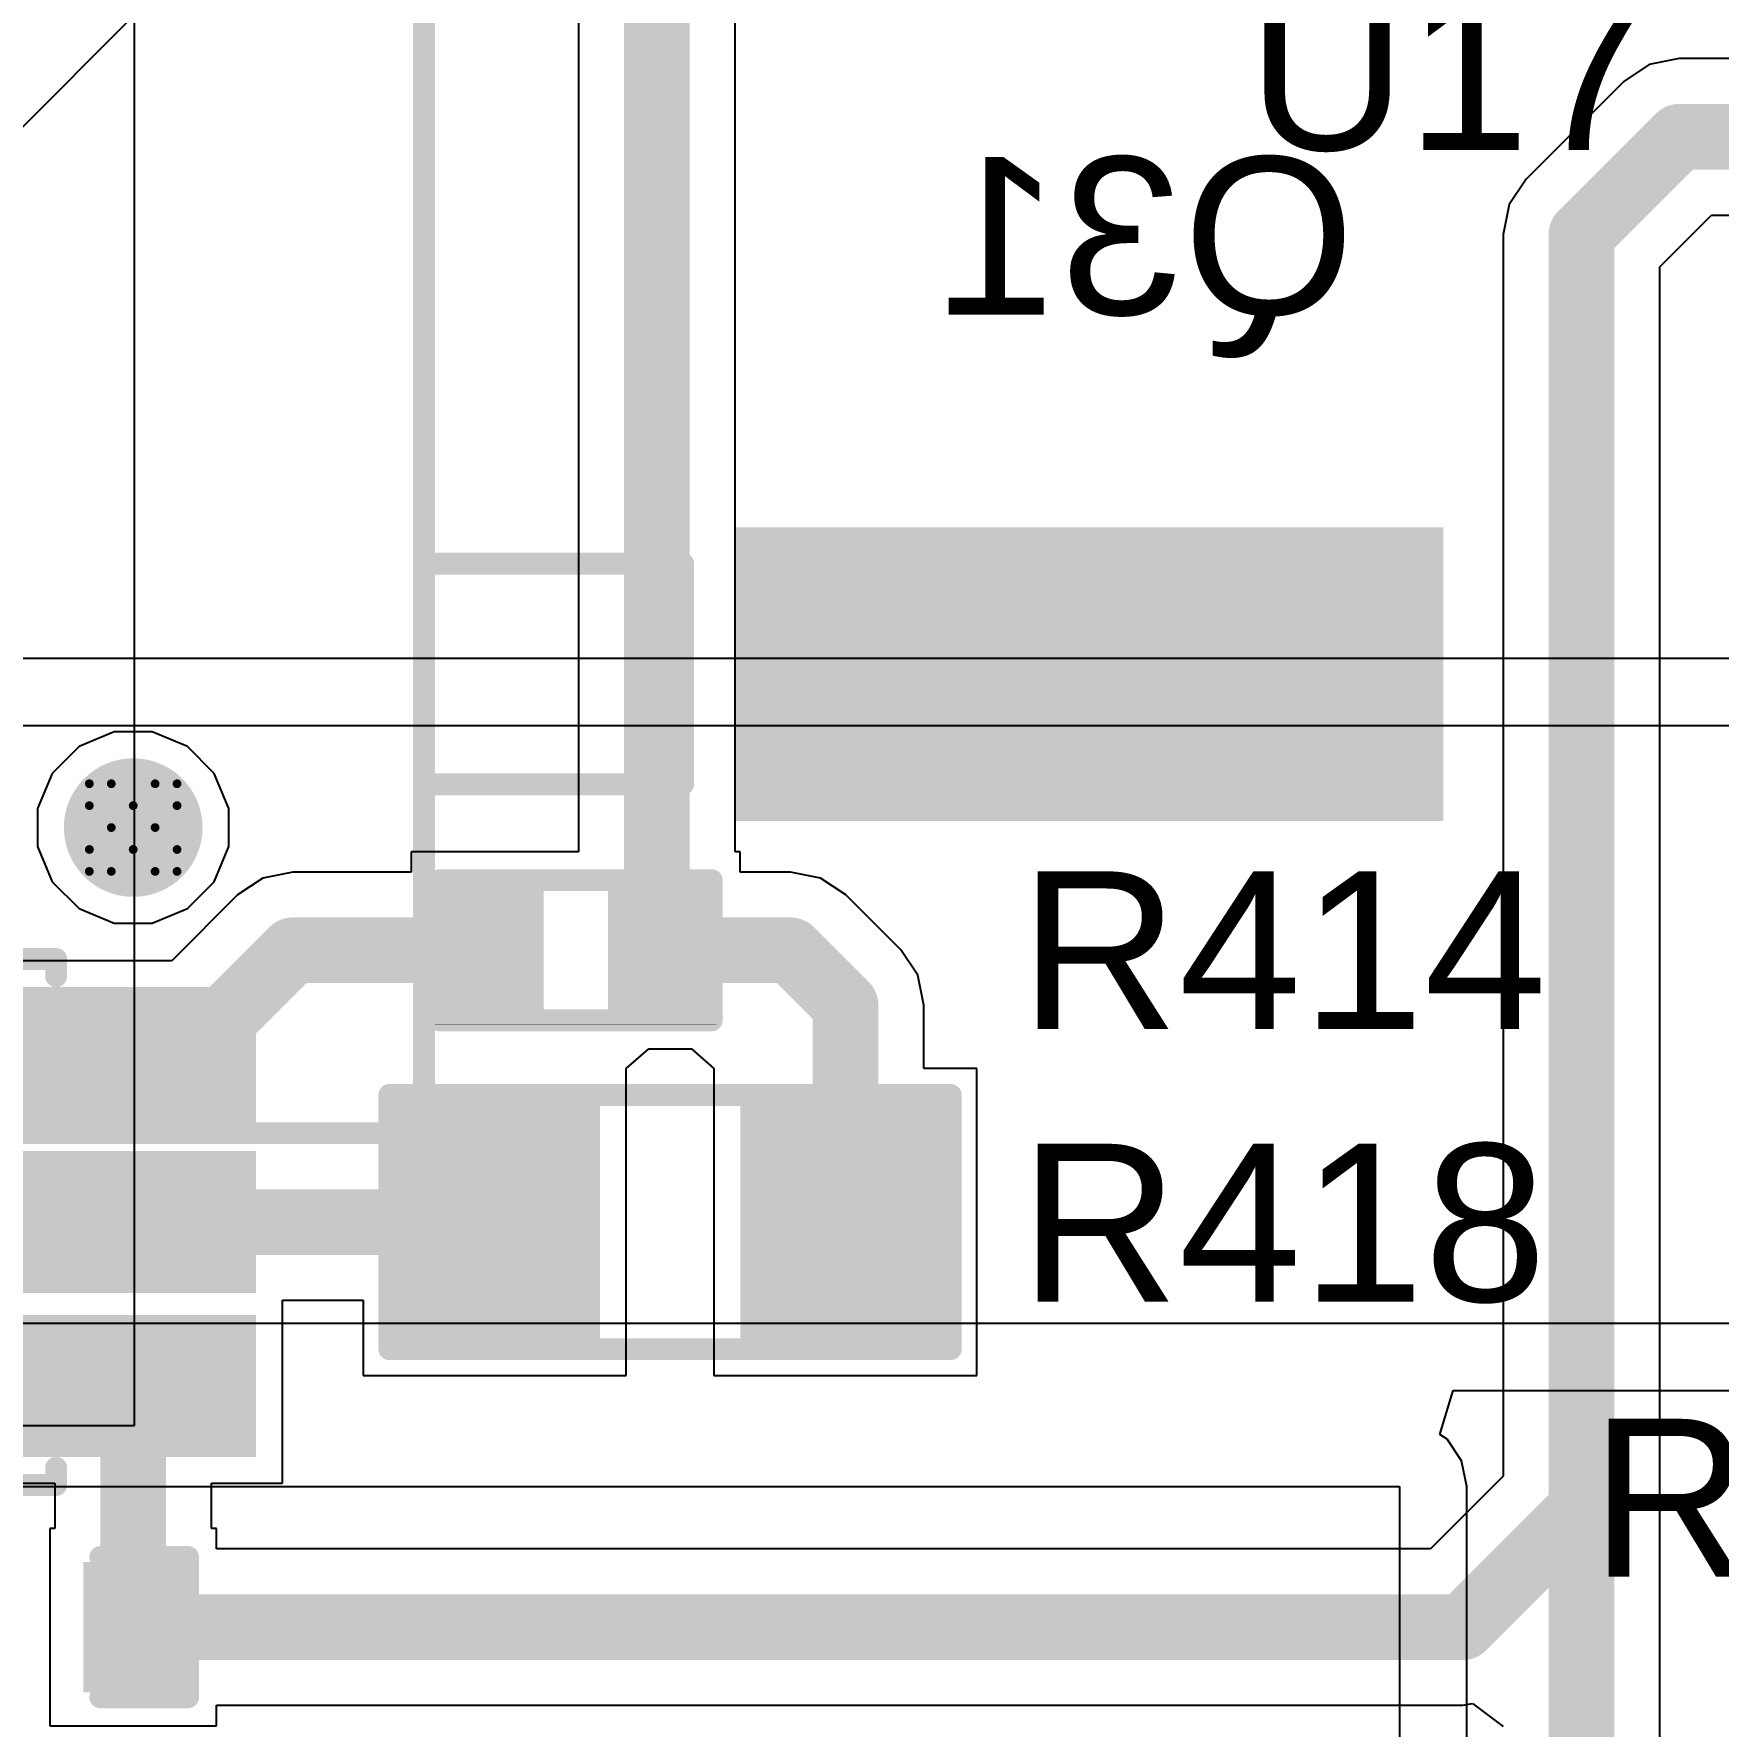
# Model space of a CAD drawing. Header units: inches. Extents: x 0 to 5379, y 0 to 5429.
# Drawn here: x 206.43 to 216.19, y 204.81 to 214.62 of the extents above; entities that cross this region are included whole.
import ezdxf

# ---------------------------------------------------------------- set-up
doc = ezdxf.new("R2010")
doc.units = ezdxf.units.IN
for name, color, linetype in [('Bottom Layer', 5, 'Continuous'), ('Bottom Overlay', 54, 'Continuous'), ('Bottom Paste', 16, 'Continuous'), ('Bottom Solder', 6, 'Continuous'), ('Drill Drawing', 1, 'Continuous'), ('GND01', 16, 'Continuous'), ('GND02', 76, 'Continuous'), ('PWR', 156, 'Continuous'), ('SIG 01', 90, 'Continuous'), ('Top Layer', 1, 'Continuous'), ('Top Overlay', 2, 'Continuous'), ('Top Paste', 8, 'Continuous'), ('Top Solder', 216, 'Continuous'), ('Via Holes', 16, 'Continuous')]:
    doc.layers.add(name, color=color, linetype=linetype)
doc.styles.add('Arial', font='', dxfattribs={"height": 0.2})
doc.styles.get('Arial').set_extended_font_data('Arial')

# ---------------------------------------------------------------- blocks, each defined once
blk = doc.blocks.new('R___0805_353')
at = {"layer": 'Top Layer'}
for points in [[(-1.524, 0.635), (-0.508, 0.635), (-0.508, -0.635), (-1.524, -0.635)], [(0.508, 0.635), (1.524, 0.635), (1.524, -0.635), (0.508, -0.635)]]:
    blk.add_hatch(color=1, dxfattribs=at).paths.add_polyline_path(points)
at = {"layer": 'Top Paste'}
for points in [[(-1.524, 0.635), (-0.508, 0.635), (-0.508, -0.635), (-1.524, -0.635)], [(0.508, 0.635), (1.524, 0.635), (1.524, -0.635), (0.508, -0.635)]]:
    blk.add_hatch(color=8, dxfattribs=at).paths.add_polyline_path(points)
at = {"layer": 'Top Solder'}
for points in [[(-1.6256, 0.7366), (-0.4064, 0.7366), (-0.4064, -0.7366), (-1.6256, -0.7366)], [(0.4064, 0.7366), (1.6256, 0.7366), (1.6256, -0.7366), (0.4064, -0.7366)]]:
    blk.add_hatch(color=216, dxfattribs=at).paths.add_polyline_path(points)
at = {"layer": 'Top Overlay'}
for points in [[(-1.6256, 0.7366, 0.127, 0.127, 0), (1.6256, 0.7366, 0.127, 0.127, 0)], [(-1.6256, -0.7366, 0.127, 0.127, 0), (-1.6256, 0.7366, 0.127, 0.127, 0)], [(1.6256, -0.7366, 0.127, 0.127, 0), (1.6256, 0.7366, 0.127, 0.127, 0)], [(-1.6256, -0.7366, 0.127, 0.127, 0), (1.6256, -0.7366, 0.127, 0.127, 0)]]:
    blk.add_lwpolyline(points, format="xyseb", dxfattribs=at)
for points in [[(-1.65735, 0.7366, 0.0635, 0.0635, 1), (-1.59385, 0.7366, 0.0635, 0.0635, 1)], [(-1.65735, 0.7366, 0.0635, 0.0635, 1), (-1.59385, 0.7366, 0.0635, 0.0635, 1)], [(1.59385, 0.7366, 0.0635, 0.0635, 1), (1.65735, 0.7366, 0.0635, 0.0635, 1)], [(1.59385, 0.7366, 0.0635, 0.0635, 1), (1.65735, 0.7366, 0.0635, 0.0635, 1)], [(-1.65735, -0.7366, 0.0635, 0.0635, 1), (-1.59385, -0.7366, 0.0635, 0.0635, 1)], [(-1.65735, -0.7366, 0.0635, 0.0635, 1), (-1.59385, -0.7366, 0.0635, 0.0635, 1)], [(1.59385, -0.7366, 0.0635, 0.0635, 1), (1.65735, -0.7366, 0.0635, 0.0635, 1)], [(1.59385, -0.7366, 0.0635, 0.0635, 1), (1.65735, -0.7366, 0.0635, 0.0635, 1)]]:
    blk.add_lwpolyline(points, format="xyseb", close=True, dxfattribs=at)
blk = doc.blocks.new('R___0402_357')
at = {"layer": 'Top Layer'}
for points in [[(-0.6985, -0.3175), (-0.6985, 0.3175), (-0.2413, 0.3175), (-0.2413, -0.3175)], [(0.2413, -0.3175), (0.2413, 0.3175), (0.6985, 0.3175), (0.6985, -0.3175)]]:
    blk.add_hatch(color=1, dxfattribs=at).paths.add_polyline_path(points)
at = {"layer": 'Top Paste'}
for points in [[(-0.6985, -0.3175), (-0.6985, 0.3175), (-0.2413, 0.3175), (-0.2413, -0.3175)], [(0.2413, -0.3175), (0.2413, 0.3175), (0.6985, 0.3175), (0.6985, -0.3175)]]:
    blk.add_hatch(color=8, dxfattribs=at).paths.add_polyline_path(points)
at = {"layer": 'Top Solder'}
for points in [[(-0.7535, -0.3725), (-0.7535, 0.3725), (-0.1863, 0.3725), (-0.1863, -0.3725)], [(0.1863, -0.3725), (0.1863, 0.3725), (0.7535, 0.3725), (0.7535, -0.3725)]]:
    blk.add_hatch(color=216, dxfattribs=at).paths.add_polyline_path(points)
at = {"layer": 'Top Overlay'}
for points in [[(-0.7874, 0.4064, 0.127, 0.127, 0), (0.7874, 0.4064, 0.127, 0.127, 0)], [(-0.7874, -0.4064, 0.127, 0.127, 0), (-0.7874, 0.4064, 0.127, 0.127, 0)], [(0.7874, -0.4064, 0.127, 0.127, 0), (0.7874, 0.4064, 0.127, 0.127, 0)], [(-0.7874, -0.4064, 0.127, 0.127, 0), (0.7874, -0.4064, 0.127, 0.127, 0)], [(-0.8128, -0.4318, 0.00323, 0.00323, 0), (0.8128, -0.4318, 0.00323, 0.00323, 0)]]:
    blk.add_lwpolyline(points, format="xyseb", dxfattribs=at)
for points in [[(-0.8191, 0.4064, 0.0635, 0.0635, 1), (-0.7556, 0.4064, 0.0635, 0.0635, 1)], [(-0.8191, 0.4064, 0.0635, 0.0635, 1), (-0.7556, 0.4064, 0.0635, 0.0635, 1)], [(0.7556, 0.4064, 0.0635, 0.0635, 1), (0.8191, 0.4064, 0.0635, 0.0635, 1)], [(0.7556, 0.4064, 0.0635, 0.0635, 1), (0.8191, 0.4064, 0.0635, 0.0635, 1)], [(-0.8191, -0.4064, 0.0635, 0.0635, 1), (-0.7556, -0.4064, 0.0635, 0.0635, 1)], [(-0.8191, -0.4064, 0.0635, 0.0635, 1), (-0.7556, -0.4064, 0.0635, 0.0635, 1)], [(0.7556, -0.4064, 0.0635, 0.0635, 1), (0.8191, -0.4064, 0.0635, 0.0635, 1)], [(0.7556, -0.4064, 0.0635, 0.0635, 1), (0.8191, -0.4064, 0.0635, 0.0635, 1)], [(-0.8136, -0.4318, 0.00161, 0.00161, 1), (-0.812, -0.4318, 0.00161, 0.00161, 1)], [(0.812, -0.4318, 0.00161, 0.00161, 1), (0.8136, -0.4318, 0.00161, 0.00161, 1)]]:
    blk.add_lwpolyline(points, format="xyseb", close=True, dxfattribs=at)
blk = doc.blocks.new('SOT_23_6_743')
at = {"layer": 'Top Layer'}
for points in [[(-1.92, 1.26), (-0.7, 1.26), (-0.7, 0.64), (-1.92, 0.64)], [(0.7, 1.26), (1.92, 1.26), (1.92, 0.64), (0.7, 0.64)], [(-1.92, 0.31), (-0.7, 0.31), (-0.7, -0.31), (-1.92, -0.31)], [(0.7, 0.31), (1.92, 0.31), (1.92, -0.31), (0.7, -0.31)], [(-1.92, -0.64), (-0.7, -0.64), (-0.7, -1.26), (-1.92, -1.26)], [(0.7, -0.64), (1.92, -0.64), (1.92, -1.26), (0.7, -1.26)]]:
    blk.add_hatch(color=1, dxfattribs=at).paths.add_polyline_path(points)
at = {"layer": 'Top Paste'}
for points in [[(-1.92, 1.26), (-0.7, 1.26), (-0.7, 0.64), (-1.92, 0.64)], [(0.7, 1.26), (1.92, 1.26), (1.92, 0.64), (0.7, 0.64)], [(-1.92, 0.31), (-0.7, 0.31), (-0.7, -0.31), (-1.92, -0.31)], [(0.7, 0.31), (1.92, 0.31), (1.92, -0.31), (0.7, -0.31)], [(-1.92, -0.64), (-0.7, -0.64), (-0.7, -1.26), (-1.92, -1.26)], [(0.7, -0.64), (1.92, -0.64), (1.92, -1.26), (0.7, -1.26)]]:
    blk.add_hatch(color=8, dxfattribs=at).paths.add_polyline_path(points)
at = {"layer": 'Top Solder'}
for points in [[(-2.0216, 1.3616), (-0.5984, 1.3616), (-0.5984, 0.5384), (-2.0216, 0.5384)], [(0.5984, 1.3616), (2.0216, 1.3616), (2.0216, 0.5384), (0.5984, 0.5384)], [(-2.0216, 0.4116), (-0.5984, 0.4116), (-0.5984, -0.4116), (-2.0216, -0.4116)], [(0.5984, 0.4116), (2.0216, 0.4116), (2.0216, -0.4116), (0.5984, -0.4116)], [(-2.0216, -0.5384), (-0.5984, -0.5384), (-0.5984, -1.3616), (-2.0216, -1.3616)], [(0.5984, -0.5384), (2.0216, -0.5384), (2.0216, -1.3616), (0.5984, -1.3616)]]:
    blk.add_hatch(color=216, dxfattribs=at).paths.add_polyline_path(points)
at = {"layer": 'Top Overlay'}
for points in [[(-0.889, 1.524, 0.127, 0.127, 0), (0.8636, 1.524, 0.127, 0.127, 0)], [(-0.889, 1.424, 0.127, 0.127, 0), (-0.889, 1.524, 0.127, 0.127, 0)], [(0.8636, 1.424, 0.127, 0.127, 0), (0.8636, 1.524, 0.127, 0.127, 0)], [(-2.1844, 1.0922, 0.127, 0.127, 0), (-2.0574, 0.9652, 0.127, 0.127, 0)], [(-2.1844, 0.8382, 0.127, 0.127, 0), (-2.1844, 1.0922, 0.127, 0.127, 0)], [(-2.1844, 0.8382, 0.127, 0.127, 0), (-2.0574, 0.9652, 0.127, 0.127, 0)], [(-0.889, -1.524, 0.127, 0.127, 0), (-0.889, -1.424, 0.127, 0.127, 0)], [(0.8636, -1.524, 0.127, 0.127, 0), (0.8636, -1.424, 0.127, 0.127, 0)], [(-0.889, -1.524, 0.127, 0.127, 0), (0.8636, -1.524, 0.127, 0.127, 0)]]:
    blk.add_lwpolyline(points, format="xyseb", dxfattribs=at)
for points in [[(-0.9207, 1.524, 0.0635, 0.0635, 1), (-0.8572, 1.524, 0.0635, 0.0635, 1)], [(-0.9207, 1.524, 0.0635, 0.0635, 1), (-0.8572, 1.524, 0.0635, 0.0635, 1)], [(0.8318, 1.524, 0.0635, 0.0635, 1), (0.8953, 1.524, 0.0635, 0.0635, 1)], [(0.8318, 1.524, 0.0635, 0.0635, 1), (0.8953, 1.524, 0.0635, 0.0635, 1)], [(-0.9207, 1.424, 0.0635, 0.0635, 1), (-0.8572, 1.424, 0.0635, 0.0635, 1)], [(0.8318, 1.424, 0.0635, 0.0635, 1), (0.8953, 1.424, 0.0635, 0.0635, 1)], [(-2.2161, 1.0922, 0.0635, 0.0635, 1), (-2.1526, 1.0922, 0.0635, 0.0635, 1)], [(-2.2161, 1.0922, 0.0635, 0.0635, 1), (-2.1526, 1.0922, 0.0635, 0.0635, 1)], [(-2.0892, 0.9652, 0.0635, 0.0635, 1), (-2.0257, 0.9652, 0.0635, 0.0635, 1)], [(-2.0892, 0.9652, 0.0635, 0.0635, 1), (-2.0257, 0.9652, 0.0635, 0.0635, 1)], [(-2.2161, 0.8382, 0.0635, 0.0635, 1), (-2.1526, 0.8382, 0.0635, 0.0635, 1)], [(-2.2161, 0.8382, 0.0635, 0.0635, 1), (-2.1526, 0.8382, 0.0635, 0.0635, 1)], [(-0.9207, -1.424, 0.0635, 0.0635, 1), (-0.8572, -1.424, 0.0635, 0.0635, 1)], [(0.8318, -1.424, 0.0635, 0.0635, 1), (0.8953, -1.424, 0.0635, 0.0635, 1)], [(-0.9207, -1.524, 0.0635, 0.0635, 1), (-0.8572, -1.524, 0.0635, 0.0635, 1)], [(-0.9207, -1.524, 0.0635, 0.0635, 1), (-0.8572, -1.524, 0.0635, 0.0635, 1)], [(0.8318, -1.524, 0.0635, 0.0635, 1), (0.8953, -1.524, 0.0635, 0.0635, 1)], [(0.8318, -1.524, 0.0635, 0.0635, 1), (0.8953, -1.524, 0.0635, 0.0635, 1)]]:
    blk.add_lwpolyline(points, format="xyseb", close=True, dxfattribs=at)
blk = doc.blocks.new('H2PAK_2_B_744')
at = {"layer": 'Bottom Layer'}
blk.add_hatch(color=5, dxfattribs=at).paths.add_polyline_path([(1.74, 7.5783), (3.34, 7.5783), (3.34, 3.5783), (1.74, 3.5783)])
at = {"layer": 'Bottom Paste'}
blk.add_hatch(color=16, dxfattribs=at).paths.add_polyline_path([(1.74, 7.5783), (3.34, 7.5783), (3.34, 3.5783), (1.74, 3.5783)])
at = {"layer": 'Bottom Solder'}
blk.add_hatch(color=6, dxfattribs=at).paths.add_polyline_path([(1.6892, 7.6291), (3.3908, 7.6291), (3.3908, 3.5275), (1.6892, 3.5275)])
at = {"layer": 'Bottom Overlay'}
for points in [[(1.9, 1.7251, 0.127, 0.127, 0), (1.9, 3.2252, 0.127, 0.127, 0)], [(3.1779, 3.2252, 0.127, 0.127, 0), (1.9, 3.2252, 0.127, 0.127, 0)], [(3.1779, 1.7251, 0.127, 0.127, 0), (3.1779, 3.2252, 0.127, 0.127, 0)], [(5.2, 1.7251, 0.127, 0.127, 0), (-5.1, 1.7251, 0.127, 0.127, 0)], [(1.9587, 1.7251, 0.127, 0.127, 0), (1.9, 1.7251, 0.127, 0.127, 0)], [(5.2, -0.5782, 0.127, 0.127, 0), (5.2, 1.7251, 0.127, 0.127, 0)]]:
    blk.add_lwpolyline(points, format="xyseb", dxfattribs=at)
for points in [[(1.8682, 3.2252, 0.0635, 0.0635, 1), (1.9317, 3.2252, 0.0635, 0.0635, 1)], [(1.8682, 3.2252, 0.0635, 0.0635, 1), (1.9317, 3.2252, 0.0635, 0.0635, 1)], [(3.1462, 3.2252, 0.0635, 0.0635, 1), (3.2097, 3.2252, 0.0635, 0.0635, 1)], [(3.1462, 3.2252, 0.0635, 0.0635, 1), (3.2097, 3.2252, 0.0635, 0.0635, 1)], [(1.8682, 1.7251, 0.0635, 0.0635, 1), (1.9317, 1.7251, 0.0635, 0.0635, 1)], [(1.8682, 1.7251, 0.0635, 0.0635, 1), (1.9317, 1.7251, 0.0635, 0.0635, 1)], [(1.927, 1.7251, 0.0635, 0.0635, 1), (1.9905, 1.7251, 0.0635, 0.0635, 1)], [(3.1462, 1.7251, 0.0635, 0.0635, 1), (3.2097, 1.7251, 0.0635, 0.0635, 1)], [(5.1683, 1.7251, 0.0635, 0.0635, 1), (5.2318, 1.7251, 0.0635, 0.0635, 1)], [(5.1683, 1.7251, 0.0635, 0.0635, 1), (5.2318, 1.7251, 0.0635, 0.0635, 1)], [(5.1683, -0.5782, 0.0635, 0.0635, 1), (5.2318, -0.5782, 0.0635, 0.0635, 1)]]:
    blk.add_lwpolyline(points, format="xyseb", close=True, dxfattribs=at)
blk = doc.blocks.new('C___0402_968')
at = {"layer": 'Top Layer'}
for points in [[(-0.6985, -0.3175), (-0.6985, 0.3175), (-0.2413, 0.3175), (-0.2413, -0.3175)], [(0.2413, -0.3175), (0.2413, 0.3175), (0.6985, 0.3175), (0.6985, -0.3175)]]:
    blk.add_hatch(color=1, dxfattribs=at).paths.add_polyline_path(points)
at = {"layer": 'Top Paste'}
for points in [[(-0.6985, -0.3175), (-0.6985, 0.3175), (-0.2413, 0.3175), (-0.2413, -0.3175)], [(0.2413, -0.3175), (0.2413, 0.3175), (0.6985, 0.3175), (0.6985, -0.3175)]]:
    blk.add_hatch(color=8, dxfattribs=at).paths.add_polyline_path(points)
at = {"layer": 'Top Solder'}
for points in [[(-0.7585, -0.3775), (-0.7585, 0.3775), (-0.1813, 0.3775), (-0.1813, -0.3775)], [(0.1813, -0.3775), (0.1813, 0.3775), (0.7585, 0.3775), (0.7585, -0.3775)]]:
    blk.add_hatch(color=216, dxfattribs=at).paths.add_polyline_path(points)
at = {"layer": 'Top Overlay'}
for points in [[(-0.7874, -0.4064, 0.127, 0.127, 0), (-0.7874, 0.4064, 0.127, 0.127, 0)], [(-0.7874, 0.4064, 0.127, 0.127, 0), (-0.2794, 0.4064, 0.127, 0.127, 0)], [(0.2794, 0.4064, 0.127, 0.127, 0), (0.7874, 0.4064, 0.127, 0.127, 0)], [(0.7874, -0.4064, 0.127, 0.127, 0), (0.7874, 0.4064, 0.127, 0.127, 0)], [(-0.7874, -0.4064, 0.127, 0.127, 0), (-0.2794, -0.4064, 0.127, 0.127, 0)], [(0.2794, -0.4064, 0.127, 0.127, 0), (0.7874, -0.4064, 0.127, 0.127, 0)]]:
    blk.add_lwpolyline(points, format="xyseb", dxfattribs=at)
for points in [[(-0.8191, 0.4064, 0.0635, 0.0635, 1), (-0.7556, 0.4064, 0.0635, 0.0635, 1)], [(-0.8191, 0.4064, 0.0635, 0.0635, 1), (-0.7556, 0.4064, 0.0635, 0.0635, 1)], [(-0.3111, 0.4064, 0.0635, 0.0635, 1), (-0.2477, 0.4064, 0.0635, 0.0635, 1)], [(0.2477, 0.4064, 0.0635, 0.0635, 1), (0.3111, 0.4064, 0.0635, 0.0635, 1)], [(0.7556, 0.4064, 0.0635, 0.0635, 1), (0.8191, 0.4064, 0.0635, 0.0635, 1)], [(0.7556, 0.4064, 0.0635, 0.0635, 1), (0.8191, 0.4064, 0.0635, 0.0635, 1)], [(-0.8191, -0.4064, 0.0635, 0.0635, 1), (-0.7556, -0.4064, 0.0635, 0.0635, 1)], [(-0.8191, -0.4064, 0.0635, 0.0635, 1), (-0.7556, -0.4064, 0.0635, 0.0635, 1)], [(-0.3111, -0.4064, 0.0635, 0.0635, 1), (-0.2477, -0.4064, 0.0635, 0.0635, 1)], [(0.2477, -0.4064, 0.0635, 0.0635, 1), (0.3111, -0.4064, 0.0635, 0.0635, 1)], [(0.7556, -0.4064, 0.0635, 0.0635, 1), (0.8191, -0.4064, 0.0635, 0.0635, 1)], [(0.7556, -0.4064, 0.0635, 0.0635, 1), (0.8191, -0.4064, 0.0635, 0.0635, 1)]]:
    blk.add_lwpolyline(points, format="xyseb", close=True, dxfattribs=at)

msp = doc.modelspace()

# ---------------------------------------------------------------- hatches: boundary and pattern name
at = {"layer": 'Bottom Layer'}
h = msp.add_hatch(color=5, dxfattribs=at)
edge = h.paths.add_edge_path()
edge.add_arc((207.0077, 210.0178), 0.3, 0, 360)
at = {"layer": 'Bottom Solder'}
h = msp.add_hatch(color=6, dxfattribs=at)
edge = h.paths.add_edge_path()
edge.add_arc((207.0077, 210.0178), 0.4016, 0, 360)
at = {"layer": 'GND01'}
h = msp.add_hatch(color=16, dxfattribs=at)
edge = h.paths.add_edge_path()
edge.add_arc((207.0077, 210.0178), 0.3, 0, 360)
at = {"layer": 'GND02'}
h = msp.add_hatch(color=76, dxfattribs=at)
edge = h.paths.add_edge_path()
edge.add_arc((207.0077, 210.0178), 0.3, 0, 360)
at = {"layer": 'PWR'}
h = msp.add_hatch(color=156, dxfattribs=at)
edge = h.paths.add_edge_path()
edge.add_arc((207.0077, 210.0178), 0.3, 0, 360)
at = {"layer": 'SIG 01'}
h = msp.add_hatch(color=90, dxfattribs=at)
edge = h.paths.add_edge_path()
edge.add_arc((207.0077, 210.0178), 0.3, 0, 360)
at = {"layer": 'Top Layer'}
h = msp.add_hatch(color=1, dxfattribs=at)
edge = h.paths.add_edge_path()
edge.add_arc((207.0077, 210.0178), 0.3, 0, 360)
at = {"layer": 'Top Solder'}
h = msp.add_hatch(color=216, dxfattribs=at)
edge = h.paths.add_edge_path()
edge.add_arc((207.0077, 210.0178), 0.4016, 0, 360)
at = {"layer": 'Via Holes'}
h = msp.add_hatch(color=7, dxfattribs=at)
edge = h.paths.add_edge_path()
edge.add_arc((207.0077, 210.0178), 0.15, 0, 360)

# ---------------------------------------------------------------- linework, layer by layer
at = {"layer": 'Bottom Layer'}
for p, q in [((207.0143, 206.5522), (207.0143, 219.6116)), ((207.0143, 206.5522), (207.0143, 219.6116)), ((206.1393, 206.5522), (207.0143, 206.5522)), ((206.1393, 206.5522), (207.0143, 206.5522))]:
    msp.add_line(p, q, dxfattribs=at)
at = {"layer": 'Bottom Solder'}
msp.add_line((6.2448, 12.3193), (5379.2085, 5429.2085), dxfattribs=at)
at = {"layer": 'Drill Drawing'}
for points in [[(206.7537, 210.1448, 0.0508, 0.0508, 0), (206.7537, 210.2718, 0.0508, 0.0508, 0)], [(206.7537, 210.2718, 0.0508, 0.0508, 0), (206.8807, 210.2718, 0.0508, 0.0508, 0)], [(206.8807, 210.2718, 0.0508, 0.0508, 0), (207.0077, 210.1448, 0.0508, 0.0508, 0)], [(207.0077, 210.1448, 0.0508, 0.0508, 0), (207.1347, 210.2718, 0.0508, 0.0508, 0)], [(207.1347, 210.2718, 0.0508, 0.0508, 0), (207.2617, 210.2718, 0.0508, 0.0508, 0)], [(207.2617, 210.1448, 0.0508, 0.0508, 0), (207.2617, 210.2718, 0.0508, 0.0508, 0)], [(206.7537, 210.1448, 0.0508, 0.0508, 0), (206.8807, 210.0178, 0.0508, 0.0508, 0)], [(207.1347, 210.0178, 0.0508, 0.0508, 0), (207.2617, 210.1448, 0.0508, 0.0508, 0)], [(206.7537, 209.8908, 0.0508, 0.0508, 0), (206.8807, 210.0178, 0.0508, 0.0508, 0)], [(207.1347, 210.0178, 0.0508, 0.0508, 0), (207.2617, 209.8908, 0.0508, 0.0508, 0)], [(206.7537, 209.7638, 0.0508, 0.0508, 0), (206.7537, 209.8908, 0.0508, 0.0508, 0)], [(206.8807, 209.7638, 0.0508, 0.0508, 0), (207.0077, 209.8908, 0.0508, 0.0508, 0)], [(207.0077, 209.8908, 0.0508, 0.0508, 0), (207.1347, 209.7638, 0.0508, 0.0508, 0)], [(207.2617, 209.7638, 0.0508, 0.0508, 0), (207.2617, 209.8908, 0.0508, 0.0508, 0)], [(206.7537, 209.7638, 0.0508, 0.0508, 0), (206.8807, 209.7638, 0.0508, 0.0508, 0)], [(207.1347, 209.7638, 0.0508, 0.0508, 0), (207.2617, 209.7638, 0.0508, 0.0508, 0)]]:
    msp.add_lwpolyline(points, format="xyseb", dxfattribs=at)
for points in [[(206.741, 210.2718, 0.0254, 0.0254, 1), (206.7664, 210.2718, 0.0254, 0.0254, 1)], [(206.741, 210.2718, 0.0254, 0.0254, 1), (206.7664, 210.2718, 0.0254, 0.0254, 1)], [(206.868, 210.2718, 0.0254, 0.0254, 1), (206.8934, 210.2718, 0.0254, 0.0254, 1)], [(206.868, 210.2718, 0.0254, 0.0254, 1), (206.8934, 210.2718, 0.0254, 0.0254, 1)], [(207.122, 210.2718, 0.0254, 0.0254, 1), (207.1474, 210.2718, 0.0254, 0.0254, 1)], [(207.122, 210.2718, 0.0254, 0.0254, 1), (207.1474, 210.2718, 0.0254, 0.0254, 1)], [(207.249, 210.2718, 0.0254, 0.0254, 1), (207.2744, 210.2718, 0.0254, 0.0254, 1)], [(207.249, 210.2718, 0.0254, 0.0254, 1), (207.2744, 210.2718, 0.0254, 0.0254, 1)], [(206.741, 210.1448, 0.0254, 0.0254, 1), (206.7664, 210.1448, 0.0254, 0.0254, 1)], [(206.741, 210.1448, 0.0254, 0.0254, 1), (206.7664, 210.1448, 0.0254, 0.0254, 1)], [(206.995, 210.1448, 0.0254, 0.0254, 1), (207.0204, 210.1448, 0.0254, 0.0254, 1)], [(206.995, 210.1448, 0.0254, 0.0254, 1), (207.0204, 210.1448, 0.0254, 0.0254, 1)], [(207.249, 210.1448, 0.0254, 0.0254, 1), (207.2744, 210.1448, 0.0254, 0.0254, 1)], [(207.249, 210.1448, 0.0254, 0.0254, 1), (207.2744, 210.1448, 0.0254, 0.0254, 1)], [(206.868, 210.0178, 0.0254, 0.0254, 1), (206.8934, 210.0178, 0.0254, 0.0254, 1)], [(206.868, 210.0178, 0.0254, 0.0254, 1), (206.8934, 210.0178, 0.0254, 0.0254, 1)], [(207.122, 210.0178, 0.0254, 0.0254, 1), (207.1474, 210.0178, 0.0254, 0.0254, 1)], [(207.122, 210.0178, 0.0254, 0.0254, 1), (207.1474, 210.0178, 0.0254, 0.0254, 1)], [(206.741, 209.8908, 0.0254, 0.0254, 1), (206.7664, 209.8908, 0.0254, 0.0254, 1)], [(206.741, 209.8908, 0.0254, 0.0254, 1), (206.7664, 209.8908, 0.0254, 0.0254, 1)], [(206.995, 209.8908, 0.0254, 0.0254, 1), (207.0204, 209.8908, 0.0254, 0.0254, 1)], [(206.995, 209.8908, 0.0254, 0.0254, 1), (207.0204, 209.8908, 0.0254, 0.0254, 1)], [(207.249, 209.8908, 0.0254, 0.0254, 1), (207.2744, 209.8908, 0.0254, 0.0254, 1)], [(207.249, 209.8908, 0.0254, 0.0254, 1), (207.2744, 209.8908, 0.0254, 0.0254, 1)], [(206.741, 209.7638, 0.0254, 0.0254, 1), (206.7664, 209.7638, 0.0254, 0.0254, 1)], [(206.741, 209.7638, 0.0254, 0.0254, 1), (206.7664, 209.7638, 0.0254, 0.0254, 1)], [(206.868, 209.7638, 0.0254, 0.0254, 1), (206.8934, 209.7638, 0.0254, 0.0254, 1)], [(206.868, 209.7638, 0.0254, 0.0254, 1), (206.8934, 209.7638, 0.0254, 0.0254, 1)], [(207.122, 209.7638, 0.0254, 0.0254, 1), (207.1474, 209.7638, 0.0254, 0.0254, 1)], [(207.122, 209.7638, 0.0254, 0.0254, 1), (207.1474, 209.7638, 0.0254, 0.0254, 1)], [(207.249, 209.7638, 0.0254, 0.0254, 1), (207.2744, 209.7638, 0.0254, 0.0254, 1)], [(207.249, 209.7638, 0.0254, 0.0254, 1), (207.2744, 209.7638, 0.0254, 0.0254, 1)]]:
    msp.add_lwpolyline(points, format="xyseb", close=True, dxfattribs=at)
at = {"layer": 'PWR'}
for p, q in [((206.8975, 210.5718), (206.6939, 210.4875)), ((207.1179, 210.5718), (206.8975, 210.5718)), ((207.3215, 210.4875), (207.1179, 210.5718)), ((206.6939, 210.4875), (206.538, 210.3316)), ((207.4773, 210.3316), (207.3215, 210.4875)), ((206.538, 210.3316), (206.4537, 210.128)), ((207.5617, 210.128), (207.4773, 210.3316)), ((206.4537, 210.128), (206.4537, 209.9076)), ((207.5617, 209.9076), (207.5617, 210.128)), ((206.4537, 209.9076), (206.538, 209.704)), ((207.4773, 209.704), (207.5617, 209.9076)), ((206.538, 209.704), (206.6939, 209.5482)), ((207.3215, 209.5482), (207.4773, 209.704)), ((206.6939, 209.5482), (206.8975, 209.4638)), ((207.1179, 209.4638), (207.3215, 209.5482)), ((206.8975, 209.4638), (207.1179, 209.4638)), ((222.0234, 207.144), (206.1191, 207.144)), ((214.5765, 206.5015), (214.6535, 206.7555)), ((214.6535, 206.7555), (221.9591, 206.7555)), ((214.6181, 206.4737), (214.5765, 206.5015)), ((214.7023, 206.3477), (214.6181, 206.4737)), ((214.7319, 206.199), (214.7023, 206.3477)), ((178.2734, 206.199), (214.3434, 206.199)), ((214.3434, 206.199), (214.3434, 202.1894)), ((214.7319, 202.1894), (214.7319, 206.199))]:
    msp.add_line(p, q, dxfattribs=at)
at = {"layer": 'SIG 01'}
for p, q in [((226.06, 210.9978), (201.663, 210.9978)), ((202.0515, 210.6093), (225.6715, 210.6093))]:
    msp.add_line(p, q, dxfattribs=at)
at = {"layer": 'Top Layer'}
for p, q in [((209.5879, 217.631), (209.5879, 209.8781)), ((210.4943, 209.8781), (210.4943, 217.4433)), ((215.7891, 214.4391), (215.6421, 214.3409)), ((215.9626, 214.4736), (215.7891, 214.4391)), ((222.8847, 214.4736), (215.9626, 214.4736)), ((215.9626, 214.4736), (215.9626, 214.4736)), ((215.6421, 214.3409), (215.0762, 213.775)), ((215.6421, 214.3409), (215.6421, 214.3409)), ((215.0762, 213.775), (214.978, 213.6279)), ((214.978, 213.6279), (214.9435, 213.4545)), ((215.8499, 213.2668), (216.1503, 213.5672)), ((216.1503, 213.5672), (222.697, 213.5672)), ((214.9435, 213.4545), (214.9435, 206.2586)), ((215.8499, 206.0709), (215.8499, 213.2668)), ((209.5879, 209.8781), (208.6187, 209.8781)), ((208.6187, 209.8781), (208.6187, 209.7598)), ((210.5237, 209.8781), (210.4943, 209.8781)), ((210.5237, 209.7598), (210.5237, 209.8781)), ((207.759, 209.7253), (207.612, 209.6271)), ((207.9325, 209.7598), (207.759, 209.7253)), ((208.6187, 209.7598), (207.9325, 209.7598)), ((207.9325, 209.7598), (207.9325, 209.7598)), ((210.8158, 209.7598), (210.5237, 209.7598)), ((210.9892, 209.7253), (210.8158, 209.7598)), ((211.1362, 209.6271), (210.9892, 209.7253)), ((207.612, 209.6271), (207.2307, 209.2458)), ((211.4537, 209.3096), (211.1362, 209.6271)), ((211.552, 209.1626), (211.4537, 209.3096)), ((211.4537, 209.3096), (211.4537, 209.3096)), ((207.2307, 209.2458), (206.1437, 209.2458)), ((211.5865, 208.9891), (211.552, 209.1626)), ((211.5865, 208.6208), (211.5865, 208.9891)), ((211.5865, 208.9891), (211.5865, 208.9891)), ((209.8633, 208.6208), (209.9937, 208.7351)), ((209.9937, 208.7351), (210.2408, 208.7351)), ((210.2408, 208.7351), (210.3713, 208.6208)), ((209.8633, 206.8428), (209.8633, 208.6208)), ((210.3713, 208.6208), (210.3713, 206.8428)), ((211.8953, 208.6208), (211.5865, 208.6208)), ((211.8953, 206.8428), (211.8953, 208.6208)), ((207.8717, 206.2178), (207.8717, 207.2786)), ((207.8717, 207.2786), (208.3393, 207.2786)), ((208.3393, 207.2786), (208.3393, 206.8428)), ((208.3393, 206.8428), (209.8633, 206.8428)), ((210.3713, 206.8428), (211.8953, 206.8428)), ((214.9435, 206.2586), (214.5224, 205.8376)), ((206.1437, 206.2178), (206.5545, 206.2178)), ((206.5545, 206.2178), (206.5545, 205.9559)), ((207.4609, 205.9559), (207.4609, 206.2178)), ((207.4609, 206.2178), (207.8717, 206.2178)), ((215.8499, 200.092), (215.8499, 206.0709)), ((206.5545, 205.9559), (206.5251, 205.9559)), ((206.5251, 205.9559), (206.5251, 204.8129)), ((207.4903, 205.9559), (207.4609, 205.9559)), ((207.4903, 205.8376), (207.4903, 205.9559)), ((214.5224, 205.8376), (207.4903, 205.8376)), ((207.4903, 204.8129), (207.4903, 204.9312)), ((207.4903, 204.9312), (214.7102, 204.9312)), ((214.7102, 204.9312), (214.7657, 204.9422)), ((214.7657, 204.9422), (214.9435, 204.8081)), ((206.5251, 204.8129), (207.4903, 204.8129))]:
    msp.add_line(p, q, dxfattribs=at)
for points in [[(210.0411, 209.3066, 0.381, 0.381, 0), (210.0411, 217.631, 0.381, 0.381, 0)], [(215.3967, 213.4545, 0.381, 0.381, 0), (215.9626, 214.0204, 0.381, 0.381, 0)], [(215.9626, 214.0204, 0.381, 0.381, 0), (222.8847, 214.0204, 0.381, 0.381, 0)], [(215.3967, 206.0709, 0.381, 0.381, 0), (215.3967, 213.4545, 0.381, 0.381, 0)], [(207.3077, 208.6818, 0.381, 0.381, 0), (207.9325, 209.3066, 0.381, 0.381, 0)], [(207.9325, 209.3066, 0.381, 0.381, 0), (209.1013, 209.3066, 0.381, 0.381, 0)], [(210.0411, 209.3066, 0.381, 0.381, 0), (210.8158, 209.3066, 0.381, 0.381, 0)], [(210.8158, 209.3066, 0.381, 0.381, 0), (211.1333, 208.9891, 0.381, 0.381, 0)], [(211.1333, 207.7318, 0.381, 0.381, 0), (211.1333, 208.9891, 0.381, 0.381, 0)], [(207.0077, 208.6818, 0.381, 0.381, 0), (207.3077, 208.6818, 0.381, 0.381, 0)], [(207.0077, 207.7318, 0.381, 0.381, 0), (209.1013, 207.7318, 0.381, 0.381, 0)], [(207.0077, 205.3844, 0.381, 0.381, 0), (207.0077, 206.7818, 0.381, 0.381, 0)], [(214.7102, 205.3844, 0.381, 0.381, 0), (215.3967, 206.0709, 0.381, 0.381, 0)], [(215.3967, 199.7618, 0.381, 0.381, 0), (215.3967, 206.0709, 0.381, 0.381, 0)], [(207.0077, 205.3844, 0.381, 0.381, 0), (214.7102, 205.3844, 0.381, 0.381, 0)]]:
    msp.add_lwpolyline(points, format="xyseb", dxfattribs=at)
for points in [[(215.8673, 214.0204, 0.1905, 0.1905, 1), (216.0578, 214.0204, 0.1905, 0.1905, 1)], [(215.8673, 214.0204, 0.1905, 0.1905, 1), (216.0578, 214.0204, 0.1905, 0.1905, 1)], [(215.3014, 213.4545, 0.1905, 0.1905, 1), (215.4919, 213.4545, 0.1905, 0.1905, 1)], [(215.3014, 213.4545, 0.1905, 0.1905, 1), (215.4919, 213.4545, 0.1905, 0.1905, 1)], [(207.8372, 209.3066, 0.1905, 0.1905, 1), (208.0277, 209.3066, 0.1905, 0.1905, 1)], [(207.8372, 209.3066, 0.1905, 0.1905, 1), (208.0277, 209.3066, 0.1905, 0.1905, 1)], [(209.006, 209.3066, 0.1905, 0.1905, 1), (209.1965, 209.3066, 0.1905, 0.1905, 1)], [(209.9458, 209.3066, 0.1905, 0.1905, 1), (210.1363, 209.3066, 0.1905, 0.1905, 1)], [(209.9458, 209.3066, 0.1905, 0.1905, 1), (210.1363, 209.3066, 0.1905, 0.1905, 1)], [(210.7205, 209.3066, 0.1905, 0.1905, 1), (210.911, 209.3066, 0.1905, 0.1905, 1)], [(210.7205, 209.3066, 0.1905, 0.1905, 1), (210.911, 209.3066, 0.1905, 0.1905, 1)], [(211.038, 208.9891, 0.1905, 0.1905, 1), (211.2285, 208.9891, 0.1905, 0.1905, 1)], [(211.038, 208.9891, 0.1905, 0.1905, 1), (211.2285, 208.9891, 0.1905, 0.1905, 1)], [(206.9124, 208.6818, 0.1905, 0.1905, 1), (207.1029, 208.6818, 0.1905, 0.1905, 1)], [(207.2124, 208.6818, 0.1905, 0.1905, 1), (207.4029, 208.6818, 0.1905, 0.1905, 1)], [(207.2124, 208.6818, 0.1905, 0.1905, 1), (207.4029, 208.6818, 0.1905, 0.1905, 1)], [(206.9124, 207.7318, 0.1905, 0.1905, 1), (207.1029, 207.7318, 0.1905, 0.1905, 1)], [(209.006, 207.7318, 0.1905, 0.1905, 1), (209.1965, 207.7318, 0.1905, 0.1905, 1)], [(211.038, 207.7318, 0.1905, 0.1905, 1), (211.2285, 207.7318, 0.1905, 0.1905, 1)], [(206.9124, 206.7818, 0.1905, 0.1905, 1), (207.1029, 206.7818, 0.1905, 0.1905, 1)], [(215.3014, 206.0709, 0.1905, 0.1905, 1), (215.4919, 206.0709, 0.1905, 0.1905, 1)], [(215.3014, 206.0709, 0.1905, 0.1905, 1), (215.4919, 206.0709, 0.1905, 0.1905, 1)], [(215.3014, 206.0709, 0.1905, 0.1905, 1), (215.4919, 206.0709, 0.1905, 0.1905, 1)], [(206.9124, 205.3844, 0.1905, 0.1905, 1), (207.1029, 205.3844, 0.1905, 0.1905, 1)], [(206.9124, 205.3844, 0.1905, 0.1905, 1), (207.1029, 205.3844, 0.1905, 0.1905, 1)], [(214.6149, 205.3844, 0.1905, 0.1905, 1), (214.8054, 205.3844, 0.1905, 0.1905, 1)], [(214.6149, 205.3844, 0.1905, 0.1905, 1), (214.8054, 205.3844, 0.1905, 0.1905, 1)]]:
    msp.add_lwpolyline(points, format="xyseb", close=True, dxfattribs=at)
at = {"layer": 'Top Solder'}
msp.add_line((6.2448, 12.3193), (5379.2085, 5429.2085), dxfattribs=at)

# ---------------------------------------------------------------- block references
at = {"rotation": 270}
msp.add_blockref('H2PAK_2_B_744', (206.9677, 213.4468), dxfattribs=at)
for name, p in [('R___0402_357', (209.5712, 209.3066)), ('SOT_23_6_743', (205.6977, 207.7318)), ('R___0805_353', (210.1173, 207.7318)), ('C___0402_968', (206.5378, 205.3844))]:
    msp.add_blockref(name, p)

# ---------------------------------------------------------------- texts
at = {"layer": 'Bottom Overlay', "style": 'Arial', "text_generation_flag": 2}
msp.add_text('Q31', height=0.9144, dxfattribs=at).set_placement((214.0824, 212.9898))
at = {"layer": 'Top Overlay', "style": 'Arial'}
for s, p in [('U17', (213.462, 213.9443)), ('R414', (212.1417, 208.8496)), ('R418', (212.1417, 207.2711)), ('R411', (215.4497, 205.6774))]:
    msp.add_text(s, height=0.9144, dxfattribs=at).set_placement(p)

doc.saveas('drawing.dxf')
